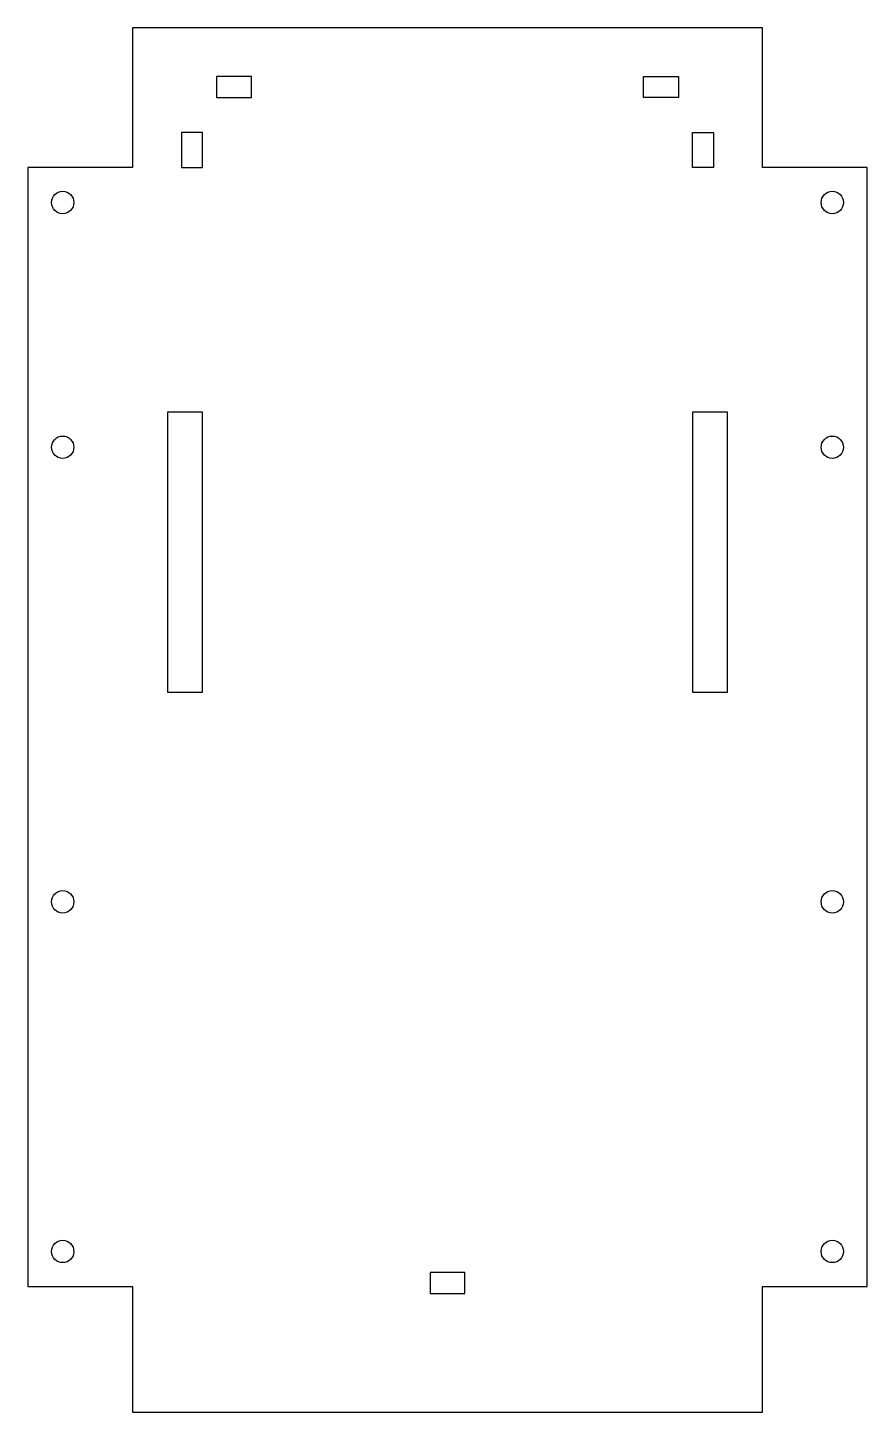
# Model space of a CAD drawing. Header units: millimetres. Extents: x -5 to 115, y -73 to 125.
import ezdxf

# ---------------------------------------------------------------- set-up
doc = ezdxf.new("R2010")
doc.units = ezdxf.units.MM

msp = doc.modelspace()

# ---------------------------------------------------------------- linework, layer by layer
at = {"color": 7, "linetype": 'Continuous', "lineweight": 25}
for p, q in [((10, 125), (10, 105)), ((100, 125), (10, 125)), ((100, 105), (100, 125)), ((27, 118), (22, 118)), ((22, 118), (22, 115)), ((27, 115), (27, 118)), ((83, 115), (83, 118)), ((83, 118), (88, 118)), ((88, 118), (88, 115)), ((22, 115), (27, 115)), ((88, 115), (83, 115)), ((20, 110), (17, 110)), ((17, 110), (17, 105)), ((20, 105), (20, 110)), ((90, 110), (93, 110)), ((90, 105), (90, 110)), ((93, 110), (93, 105)), ((-5, 105), (-5, -55)), ((10, 105), (-5, 105)), ((17, 105), (20, 105)), ((93, 105), (90, 105)), ((115, 105), (100, 105)), ((115, -55), (115, 105)), ((20, 70), (15, 70)), ((15, 70), (15, 30)), ((20, 30), (20, 70)), ((95, 70), (90, 70)), ((90, 70), (90, 30)), ((95, 30), (95, 70)), ((15, 30), (20, 30)), ((90, 30), (95, 30)), ((57.5, -53), (52.5, -53)), ((52.5, -53), (52.5, -56)), ((57.5, -56), (57.5, -53)), ((-5, -55), (10, -55)), ((10, -55), (10, -73)), ((100, -73), (100, -55)), ((100, -55), (115, -55)), ((52.5, -56), (57.5, -56)), ((10, -73), (100, -73))]:
    msp.add_line(p, q, dxfattribs=at)
for centre in [(0, 100), (110, 100), (0, 65), (110, 65), (0, 0), (110, 0), (0, -50), (110, -50)]:
    msp.add_circle(centre, 1.6, dxfattribs=at)

doc.saveas('drawing.dxf')
